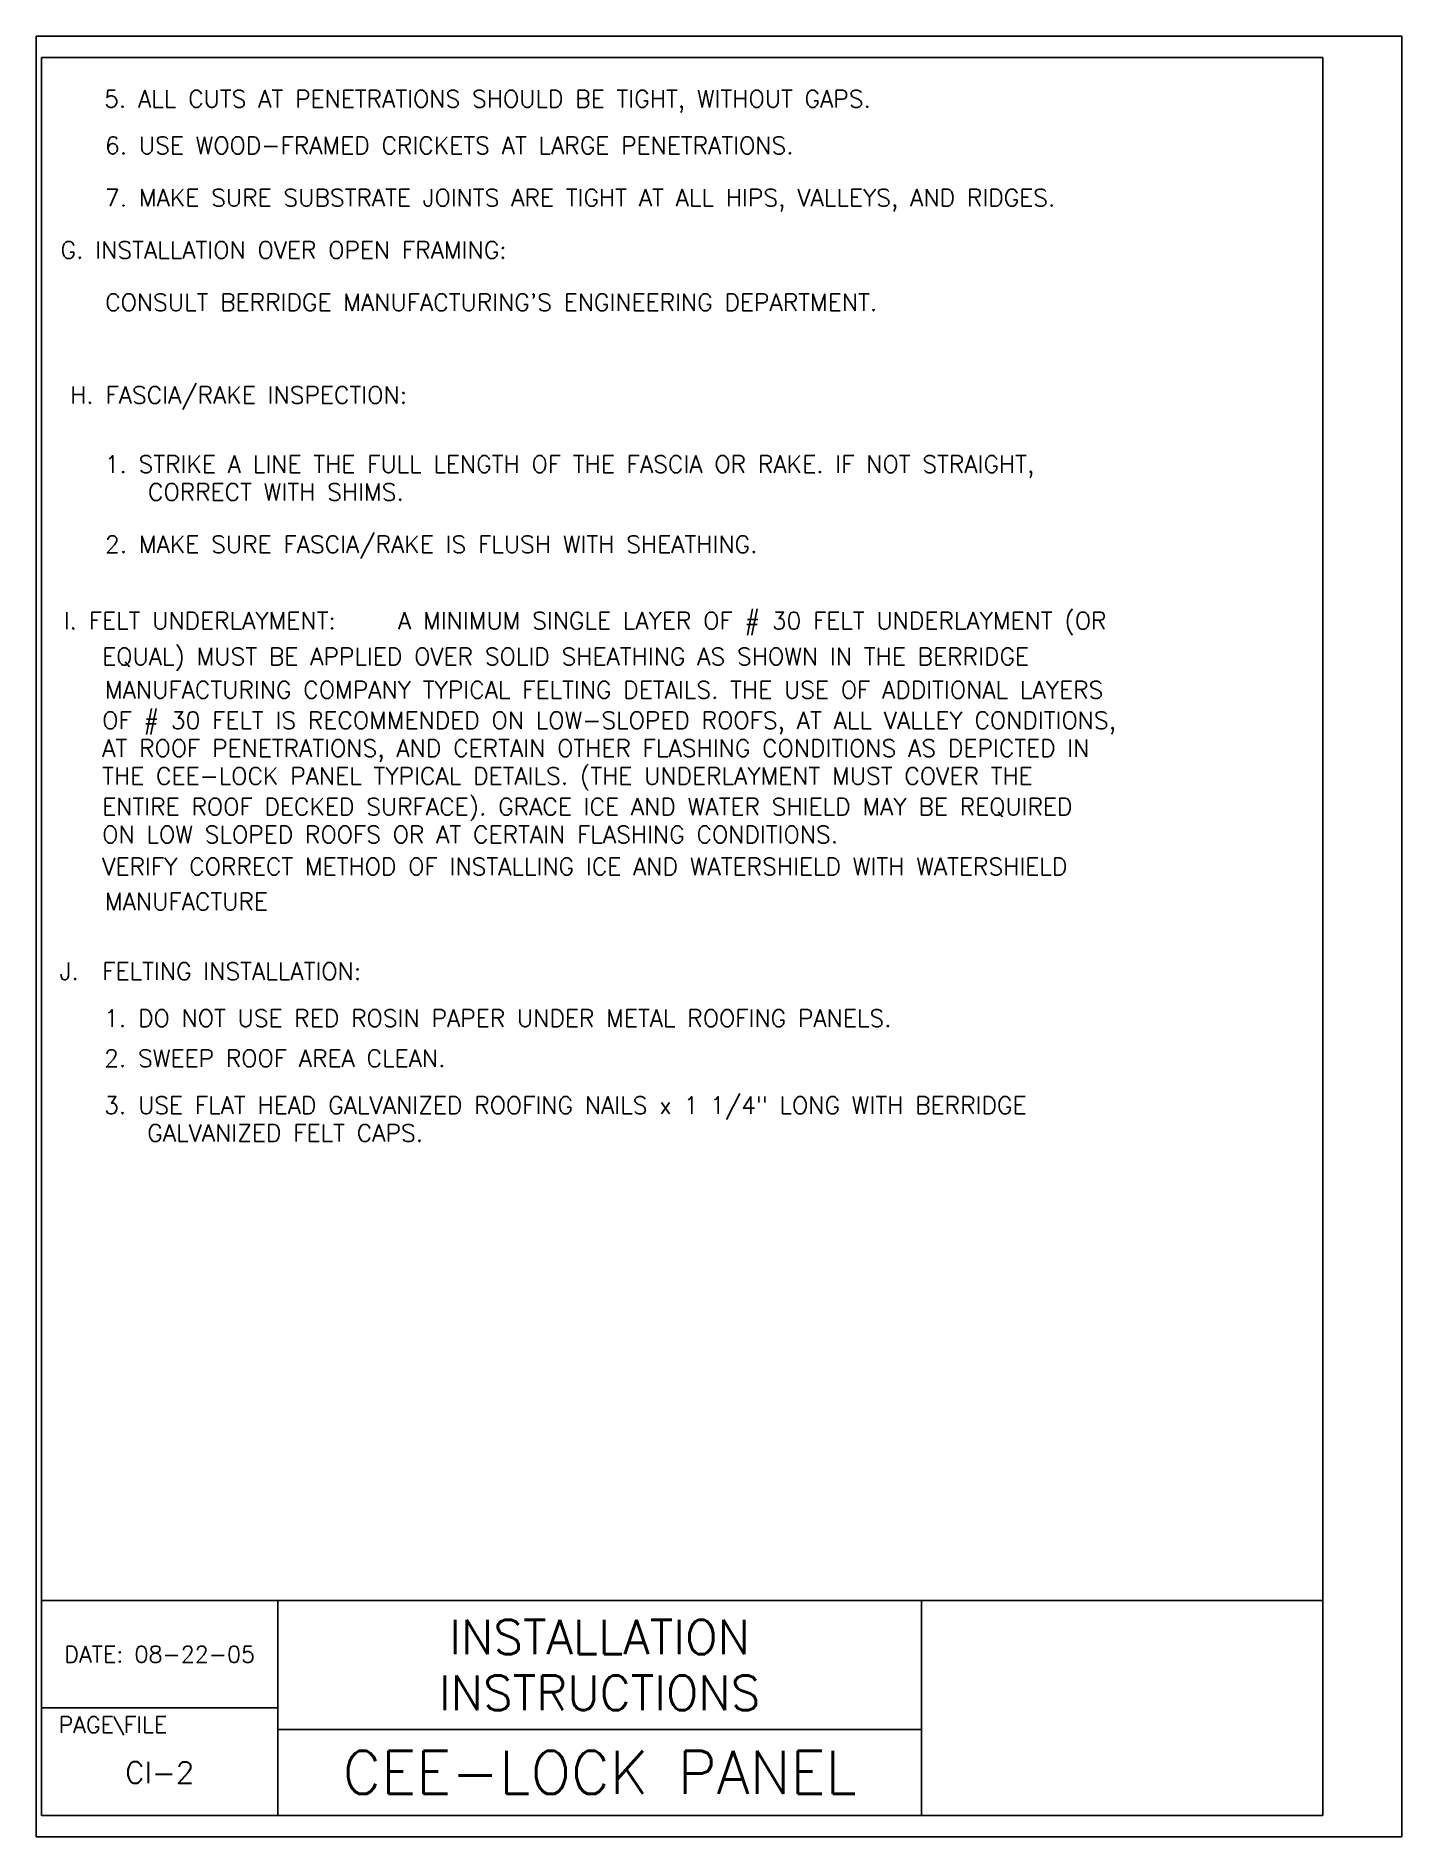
# Model space of a CAD drawing. Extents: x 0 to 7.9, y 0 to 10.5.
import ezdxf
from ezdxf.enums import TextEntityAlignment as Align

# ---------------------------------------------------------------- set-up
doc = ezdxf.new("R2010")
doc.units = 0
doc.header["$MEASUREMENT"] = 0
doc.layers.get('0').update_dxf_attribs({"linetype": 'CONTINUOUS'})
doc.layers.add('BORDER', color=7, linetype='CONTINUOUS')
doc.layers.add('DIMTEXT', color=7, linetype='CONTINUOUS')
doc.styles.add('ROMANS', font='romans', dxfattribs={"height": 0.1})

msp = doc.modelspace()

# ---------------------------------------------------------------- linework, layer by layer
at = {"color": 5, "linetype": 'CONTINUOUS'}
for p, q in [((0, 0), (0, 10.47)), ((0, 10.47), (7.94, 10.47)), ((7.94, 10.47), (7.94, 0)), ((7.94, 0), (0, 0))]:
    msp.add_line(p, q, dxfattribs=at)
at = {"layer": 'BORDER', "color": 5, "linetype": 'CONTINUOUS'}
for p, q in [((0.031, 10.345), (0.031, 0.125)), ((0.031, 10.345), (7.48, 10.345)), ((7.48, 10.345), (7.48, 0.125)), ((7.48, 1.375), (0.031, 1.375)), ((1.406, 1.375), (1.406, 0.125)), ((5.147, 1.375), (5.147, 0.125)), ((1.406, 0.75), (0.031, 0.75)), ((5.147, 0.625), (1.406, 0.625)), ((7.48, 0.125), (0.031, 0.125))]:
    msp.add_line(p, q, dxfattribs=at)

# ---------------------------------------------------------------- texts
at = {"layer": 'BORDER', "color": 3, "style": 'ROMANS'}
for s, p in [('INSTALLATION', (3.276, 1.062)), ('INSTRUCTIONS', (3.276, 0.738))]:
    msp.add_text(s, height=0.2, dxfattribs=at).set_placement(p, align=Align.CENTER)
at = {"layer": 'BORDER', "color": 3, "linetype": 'CONTINUOUS', "style": 'ROMANS'}
msp.add_text('DATE: 08-22-05', height=0.0951, dxfattribs=at).set_placement((0.719, 1.062), align=Align.MIDDLE)
msp.add_text('PAGE\\FILE', height=0.0951, dxfattribs=at).set_placement((0.131, 0.605))
at = {"layer": 'BORDER', "color": 2, "linetype": 'CONTINUOUS', "style": 'ROMANS'}
msp.add_text('CI-2', height=0.125, dxfattribs=at).set_placement((0.719, 0.375), align=Align.MIDDLE)
at = {"layer": 'BORDER', "color": 5, "linetype": 'CONTINUOUS', "style": 'ROMANS'}
msp.add_text('CEE-LOCK PANEL', height=0.25, dxfattribs=at).set_placement((3.276, 0.375), align=Align.MIDDLE)
at = {"layer": 'DIMTEXT', "color": 3, "linetype": 'CONTINUOUS', "style": 'ROMANS'}
for s, p in [('5. ALL CUTS AT PENETRATIONS SHOULD BE TIGHT, WITHOUT GAPS.', (0.396, 10.055)), ('6. USE WOOD-FRAMED CRICKETS AT LARGE PENETRATIONS.', (0.401, 9.784)), ('7. MAKE SURE SUBSTRATE JOINTS ARE TIGHT AT ALL HIPS, VALLEYS, AND RIDGES.', (0.401, 9.48)), ("CONSULT BERRIDGE MANUFACTURING'S ENGINEERING DEPARTMENT.", (0.402, 8.872)), ('1. STRIKE A LINE THE FULL LENGTH OF THE FASCIA OR RAKE. IF NOT STRAIGHT,', (0.399, 7.931)), ('CORRECT WITH SHIMS.', (0.651, 7.769)), ('2. MAKE SURE FASCIA/RAKE IS FLUSH WITH SHEATHING.', (0.401, 7.465)), ('A MINIMUM SINGLE LAYER OF # 30 FELT UNDERLAYMENT (OR', (2.104, 7.021)), ('EQUAL) MUST BE APPLIED OVER SOLID SHEATHING AS SHOWN IN THE BERRIDGE', (0.385, 6.813)), ('MANUFACTURING COMPANY TYPICAL FELTING DETAILS. THE USE OF ADDITIONAL LAYERS', (0.401, 6.619)), ('OF # 30 FELT IS RECOMMENDED ON LOW-SLOPED ROOFS, AT ALL VALLEY CONDITIONS,', (0.385, 6.442)), ('AT ROOF PENETRATIONS, AND CERTAIN OTHER FLASHING CONDITIONS AS DEPICTED IN ', (0.385, 6.28)), ('THE CEE-LOCK PANEL TYPICAL DETAILS. (THE UNDERLAYMENT MUST COVER THE', (0.385, 6.118)), ('ENTIRE ROOF DECKED SURFACE). GRACE ICE AND WATER SHIELD MAY BE REQUIRED', (0.385, 5.94)), ('ON LOW SLOPED ROOFS OR AT CERTAIN FLASHING CONDITIONS.', (0.385, 5.778)), ('VERIFY CORRECT METHOD OF INSTALLING ICE AND WATERSHIELD WITH WATERSHIELD', (0.385, 5.592)), ('MANUFACTURE', (0.401, 5.388)), ('2. SWEEP ROOF AREA CLEAN.', (0.396, 4.477)), ('3. USE FLAT HEAD GALVANIZED ROOFING NAILS x 1 1/4" LONG WITH BERRIDGE', (0.396, 4.204)), ('GALVANIZED FELT CAPS.', (0.647, 4.043))]:
    msp.add_text(s, height=0.1, dxfattribs=at).set_placement(p)
at = {"layer": 'DIMTEXT', "color": 1, "linetype": 'CONTINUOUS', "style": 'ROMANS'}
for s, p in [('G. INSTALLATION OVER OPEN FRAMING:', (0.143, 9.176)), ('H. FASCIA/RAKE INSPECTION:', (0.198, 8.333)), ('I. FELT UNDERLAYMENT:', (0.161, 7.021)), ('J.  FELTING INSTALLATION:', (0.137, 4.983)), ('1. DO NOT USE RED ROSIN PAPER UNDER METAL ROOFING PANELS.', (0.396, 4.71))]:
    msp.add_text(s, height=0.1, dxfattribs=at).set_placement(p)

doc.saveas('drawing.dxf')
